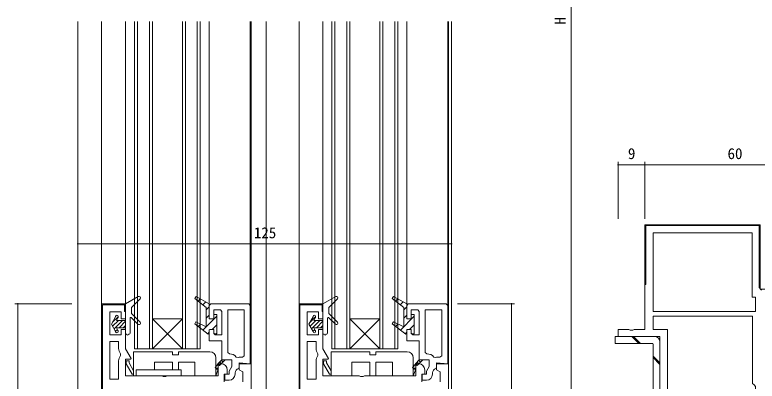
# Model space of a CAD drawing. Units: millimetres, scale not verified. Extents: x -594 to 539, y -420 to 386.
# Drawn here: x -426.4 to -178.3, y -119.2 to 3 of the extents above; entities that cross this region are included whole.
import ezdxf
from ezdxf.enums import TextEntityAlignment as Align

# ---------------------------------------------------------------- set-up
doc = ezdxf.new("R2010")
doc.units = ezdxf.units.MM
doc.header["$LTSCALE"] = 2
for name, color, linetype, lineweight in [('0-3_YKK_12', 2, 'Continuous', 9), ('0-4_YKK_D', 6, 'Continuous', 9), ('0-6_YKK_13', 4, 'Continuous', 9), ('0-7_YKK_11', 7, 'Continuous', 9)]:
    doc.layers.add(name, color=color, linetype=linetype, lineweight=lineweight)
doc.styles.add('ＭＳ ゴシック', font='')
doc.styles.get('ＭＳ ゴシック').set_extended_font_data('MS Gothic')

msp = doc.modelspace()

# ---------------------------------------------------------------- linework, layer by layer
at = {"layer": '0-3_YKK_12'}
for p, q in [((-405.399, -204.035), (-405.399, 0.812)), ((-397.399, -93.924), (-397.399, 0.812)), ((-389.399, -93.424), (-389.399, 0.812)), ((-386.399, 0.812), (-386.399, -108.424)), ((-385.399, 0.812), (-385.399, -108.424)), ((-381.399, -108.424), (-381.399, 0.812)), ((-380.399, -108.424), (-380.399, 0.812)), ((-370.399, 0.812), (-370.399, -108.424)), ((-369.399, 0.812), (-369.399, -108.424)), ((-365.399, -108.424), (-365.399, 0.812)), ((-364.399, -108.424), (-364.399, 0.812)), ((-361.399, -93.601), (-361.399, 0.812)), ((-347.699, -93.923), (-347.699, 0.812)), ((-347.399, -113.924), (-347.399, 0.812)), ((-342.414, -153.424), (-342.414, 0.812)), ((-331.399, -93.924), (-331.399, 0.812)), ((-323.399, -93.924), (-323.399, 0.812)), ((-320.399, 0.812), (-320.399, -108.424)), ((-319.399, 0.812), (-319.399, -108.424)), ((-315.399, -108.424), (-315.399, 0.812)), ((-314.399, -108.424), (-314.399, 0.812)), ((-304.399, 0.812), (-304.399, -108.424)), ((-303.399, 0.812), (-303.399, -108.424)), ((-299.399, -108.424), (-299.399, 0.812)), ((-298.399, -108.424), (-298.399, 0.812)), ((-295.399, -93.601), (-295.399, 0.812)), ((-281.699, -93.924), (-281.699, 0.812)), ((-281.399, -113.924), (-281.399, 0.812)), ((-280.395, 0.812), (-280.399, -173.924)), ((-370.399, -108.424), (-380.399, -98.424)), ((-380.399, -108.424), (-370.399, -98.424)), ((-380.399, -98.424), (-370.399, -98.424)), ((-304.399, -108.424), (-314.399, -98.424)), ((-314.399, -108.424), (-304.399, -98.424)), ((-314.399, -98.424), (-304.399, -98.424)), ((-386.399, -108.424), (-381.399, -108.424)), ((-381.399, -108.424), (-369.399, -108.424)), ((-369.399, -108.424), (-364.399, -108.424)), ((-320.399, -108.424), (-315.399, -108.424)), ((-315.399, -108.424), (-303.399, -108.424)), ((-303.399, -108.424), (-298.399, -108.424))]:
    msp.add_line(p, q, dxfattribs=at)
at = {"layer": '0-4_YKK_D'}
for p, q in [((-240.399, -166.424), (-240.399, 169.576)), ((-224.757, -64.998), (-224.757, -45.998)), ((-224.757, -46.998), (-215.757, -46.998)), ((-215.757, -64.998), (-215.757, -45.998)), ((-215.757, -64.998), (-215.757, -45.998)), ((-215.757, -46.998), (-155.757, -46.998)), ((-405.399, -91.424), (-405.399, -72.424)), ((-405.399, -73.424), (-280.399, -73.424)), ((-280.399, -91.424), (-280.399, -72.424)), ((-407.399, -93.424), (-426.399, -93.424)), ((-425.399, -93.424), (-425.399, -183.424)), ((-278.397, -93.424), (-259.399, -93.424)), ((-260.399, -153.424), (-260.399, -93.424))]:
    msp.add_line(p, q, dxfattribs=at)
for centre, start, end in [((-224.757, -46.998), 0, 180), ((-224.757, -46.998), 180, 0), ((-215.757, -46.998), 0, 180), ((-215.757, -46.998), 0, 180), ((-215.757, -46.998), 180, 0), ((-215.757, -46.998), 180, 0), ((-405.399, -73.424), 0, 180), ((-405.399, -73.424), 180, 0), ((-280.399, -73.424), 0, 180), ((-280.399, -73.424), 180, 0), ((-425.399, -93.424), 90, 270), ((-425.399, -93.424), 270, 90), ((-260.399, -93.424), 90, 270), ((-260.399, -93.424), 270, 90)]:
    msp.add_arc(centre, 0.106, start, end, dxfattribs=at)
at = {"layer": '0-6_YKK_13'}
for p, q in [((-385.147, -90.99), (-389.399, -93.424)), ((-387.399, -94.624), (-384.546, -91.778)), ((-319.147, -90.99), (-323.399, -93.424)), ((-321.399, -94.624), (-318.546, -91.778)), ((-389.399, -103.524), (-389.399, -93.424)), ((-323.399, -103.524), (-323.399, -93.424)), ((-387.399, -96.624), (-387.399, -94.624)), ((-387.399, -96.624), (-384.545, -99.478)), ((-321.399, -96.624), (-321.399, -94.624)), ((-321.399, -96.624), (-318.545, -99.478)), ((-394.099, -100.174), (-392.699, -97.749)), ((-393.725, -99.527), (-391.899, -97.7)), ((-393.706, -100.855), (-391.776, -98.924)), ((-393.213, -101.709), (-390.428, -98.924)), ((-392.699, -97.749), (-392.699, -97.624)), ((-392.453, -98.924), (-391.952, -98.057)), ((-392.453, -98.924), (-389.399, -98.924)), ((-391.899, -97.857), (-391.899, -97.624)), ((-391.581, -101.424), (-389.399, -99.242)), ((-387.899, -103.224), (-387.899, -98.263)), ((-385.252, -100.185), (-387.387, -98.051)), ((-328.099, -100.174), (-326.699, -97.749)), ((-327.725, -99.527), (-325.899, -97.7)), ((-327.706, -100.855), (-325.776, -98.924)), ((-327.213, -101.709), (-324.429, -98.924)), ((-326.699, -97.749), (-326.699, -97.624)), ((-326.454, -98.924), (-325.953, -98.057)), ((-326.454, -98.924), (-323.399, -98.924)), ((-325.899, -97.857), (-325.899, -97.624)), ((-325.582, -101.424), (-323.399, -99.242)), ((-321.899, -103.224), (-321.899, -98.263)), ((-319.253, -100.185), (-321.387, -98.051)), ((-394.099, -100.174), (-392.699, -102.599)), ((-392.453, -101.424), (-391.952, -102.292)), ((-392.453, -101.424), (-389.399, -101.424)), ((-390.234, -101.424), (-389.399, -100.589)), ((-328.099, -100.174), (-326.699, -102.599)), ((-326.454, -101.424), (-325.953, -102.292)), ((-326.454, -101.424), (-323.399, -101.424)), ((-324.235, -101.424), (-323.399, -100.589)), ((-392.72, -102.563), (-392.134, -101.977)), ((-392.699, -102.724), (-392.699, -102.599)), ((-391.899, -102.724), (-391.899, -102.492)), ((-389.399, -103.524), (-388.999, -103.524)), ((-388.399, -103.524), (-388.199, -103.524)), ((-326.72, -102.563), (-326.134, -101.977)), ((-326.699, -102.724), (-326.699, -102.599)), ((-325.899, -102.724), (-325.899, -102.492)), ((-323.399, -103.524), (-322.999, -103.524)), ((-322.399, -103.524), (-322.199, -103.524)), ((-225.757, -106.598), (-225.757, -104.298)), ((-212.557, -104.298), (-225.757, -104.298)), ((-225.757, -106.598), (-213.357, -106.598)), ((-220.126, -104.298), (-217.826, -106.598)), ((-219.596, -104.298), (-217.296, -106.598)), ((-210.757, -185.298), (-210.757, -106.098)), ((-213.057, -185.298), (-213.057, -106.898)), ((-386.699, -117.424), (-386.699, -109.424)), ((-373.699, -109.424), (-386.699, -109.424)), ((-373.699, -109.424), (-373.699, -110.424)), ((-373.699, -110.424), (-371.699, -110.424)), ((-371.699, -110.424), (-371.699, -109.424)), ((-361.199, -109.424), (-371.699, -109.424)), ((-359.199, -111.424), (-359.199, -117.424)), ((-320.699, -117.424), (-320.699, -109.424)), ((-307.699, -109.424), (-320.699, -109.424)), ((-307.699, -109.424), (-307.699, -110.424)), ((-307.699, -110.424), (-305.699, -110.424)), ((-305.699, -110.424), (-305.699, -109.424)), ((-295.199, -109.424), (-305.699, -109.424)), ((-293.199, -111.424), (-293.199, -117.424)), ((-213.057, -110.837), (-210.757, -113.137)), ((-213.057, -111.368), (-210.757, -113.668)), ((-379.699, -115.424), (-379.699, -112.924)), ((-379.699, -112.924), (-373.699, -112.924)), ((-373.699, -112.924), (-373.699, -115.424)), ((-371.699, -115.424), (-371.699, -112.924)), ((-371.699, -112.924), (-366.199, -112.924)), ((-371.699, -112.924), (-366.199, -112.924)), ((-366.199, -112.924), (-366.199, -117.424)), ((-358.399, -113.924), (-359.199, -113.924)), ((-358.399, -115.224), (-358.399, -113.924)), ((-313.699, -117.424), (-313.699, -112.924)), ((-313.699, -112.924), (-307.699, -112.924)), ((-307.699, -112.924), (-307.699, -117.424)), ((-305.699, -117.424), (-305.699, -112.924)), ((-305.699, -112.924), (-300.199, -112.924)), ((-305.699, -112.924), (-300.199, -112.924)), ((-300.199, -112.924), (-300.199, -117.424)), ((-292.399, -113.924), (-293.199, -113.924)), ((-292.399, -115.224), (-292.399, -113.924)), ((-370.799, -115.424), (-385.799, -115.424)), ((-385.799, -117.424), (-385.799, -115.424)), ((-370.799, -117.424), (-370.799, -115.424)), ((-359.199, -117.424), (-358.399, -115.224)), ((-359.199, -115.224), (-358.399, -115.224)), ((-293.199, -117.424), (-292.399, -115.224)), ((-293.199, -115.224), (-292.399, -115.224)), ((-386.699, -117.424), (-379.699, -117.424)), ((-370.799, -117.424), (-385.799, -117.424)), ((-366.199, -117.424), (-359.199, -117.424)), ((-320.699, -117.424), (-313.699, -117.424)), ((-307.699, -117.424), (-305.699, -117.424)), ((-300.199, -117.424), (-293.199, -117.424))]:
    msp.add_line(p, q, dxfattribs=at)
for points in [[(-389.199, -112.424), (-389.199, -113.424), (-387.178, -116.924), (-386.699, -116.924)], [(-386.699, -115.754), (-388.199, -113.156), (-388.199, -112.424), (-389.199, -112.424)], [(-323.199, -112.424), (-323.199, -113.424), (-321.178, -116.924), (-320.699, -116.924)], [(-320.699, -115.754), (-322.199, -113.156), (-322.199, -112.424), (-323.199, -112.424)]]:
    msp.add_lwpolyline(points, dxfattribs=at)
for centre, radius, start, end in [((-384.899, -91.424), 0.5, 314.92854, 119.79002), ((-318.899, -91.424), 0.5, 314.92854, 119.79002), ((-392.299, -97.624), 0.4, 0, 180), ((-392.299, -97.857), 0.4, 329.99998, 0), ((-387.599, -98.263), 0.3, 45.00002, 180), ((-326.299, -97.624), 0.4, 0, 180), ((-326.299, -97.857), 0.4, 329.99998, 0), ((-321.599, -98.263), 0.3, 45.00002, 180), ((-384.899, -99.831), 0.5, 224.99983, 44.99998), ((-318.899, -99.831), 0.5, 224.99983, 44.99998), ((-392.299, -102.724), 0.4, 180, 0), ((-392.299, -102.492), 0.4, 0, 30), ((-388.699, -103.524), 0.3, 180, 0), ((-388.199, -103.224), 0.3, 270, 0), ((-326.299, -102.724), 0.4, 180, 0), ((-326.299, -102.492), 0.4, 0, 30), ((-322.699, -103.524), 0.3, 180, 0), ((-322.199, -103.224), 0.3, 270, 0), ((-213.357, -106.898), 0.3, 0, 90), ((-212.557, -106.098), 1.8, 0, 90), ((-361.199, -111.424), 2, 0, 90), ((-295.199, -111.424), 2, 0, 90)]:
    msp.add_arc(centre, radius, start, end, dxfattribs=at)
at = {"layer": '0-7_YKK_11'}
for p, q in [((-213.443, -66.998), (-213.143, -67.298)), ((-210.615, -66.998), (-210.315, -67.298)), ((-207.787, -66.998), (-207.487, -67.298)), ((-204.958, -66.998), (-204.658, -67.298)), ((-202.13, -66.998), (-201.83, -67.298)), ((-199.301, -66.998), (-199.001, -67.298)), ((-196.473, -66.998), (-196.173, -67.298)), ((-193.644, -66.998), (-193.344, -67.298)), ((-190.816, -66.998), (-190.516, -67.298)), ((-187.988, -66.998), (-187.688, -67.298)), ((-185.159, -66.998), (-184.859, -67.298)), ((-182.331, -66.998), (-182.031, -67.298)), ((-179.502, -66.998), (-179.202, -67.298)), ((-215.757, -67.498), (-215.757, -86.998)), ((-215.757, -67.513), (-215.457, -67.813)), ((-215.757, -70.342), (-215.457, -70.642)), ((-215.757, -73.17), (-215.457, -73.47)), ((-215.757, -75.998), (-215.457, -76.298)), ((-215.757, -78.827), (-215.457, -79.127)), ((-215.757, -81.655), (-215.457, -81.955)), ((-215.757, -84.484), (-215.457, -84.784)), ((-365.145, -92.499), (-364.401, -91.755)), ((-299.145, -92.499), (-298.401, -91.755)), ((-395.38, -93.724), (-395.08, -93.424)), ((-392.552, -93.724), (-392.252, -93.424)), ((-389.77, -93.771), (-389.558, -93.559)), ((-389.399, -93.924), (-389.399, -95.924)), ((-363.557, -93.739), (-362.583, -92.766)), ((-361.399, -93.924), (-360.899, -93.424)), ((-361.399, -98.224), (-361.399, -93.924)), ((-329.38, -93.724), (-329.08, -93.424)), ((-326.552, -93.724), (-326.252, -93.424)), ((-323.77, -93.771), (-323.558, -93.559)), ((-323.399, -93.924), (-323.399, -95.924)), ((-297.557, -93.739), (-296.584, -92.766)), ((-295.399, -93.924), (-294.899, -93.424)), ((-295.399, -98.224), (-295.399, -93.924)), ((-397.399, -95.743), (-397.099, -95.443)), ((-362.399, -95.41), (-361.399, -94.409)), ((-331.399, -95.743), (-331.099, -95.443)), ((-296.399, -95.41), (-295.399, -94.409)), ((-213.057, -95.998), (-178.757, -95.998)), ((-397.399, -98.571), (-397.099, -98.271)), ((-363.535, -102.203), (-358.899, -97.566)), ((-362.399, -98.238), (-361.399, -97.238)), ((-331.399, -98.571), (-331.099, -98.271)), ((-297.535, -102.203), (-292.899, -97.566)), ((-296.399, -98.238), (-295.399, -97.238)), ((-397.399, -101.4), (-397.099, -101.1)), ((-365.141, -100.98), (-364.324, -100.163)), ((-360.428, -101.924), (-358.899, -100.395)), ((-331.399, -101.4), (-331.099, -101.1)), ((-299.141, -100.98), (-298.324, -100.163)), ((-294.428, -101.924), (-292.899, -100.395)), ((-397.399, -104.228), (-397.099, -103.928)), ((-361.929, -103.425), (-361.399, -102.895)), ((-359.899, -102.124), (-359.899, -103.224)), ((-359.072, -103.396), (-358.927, -103.252)), ((-331.399, -104.228), (-331.099, -103.928)), ((-295.93, -103.425), (-295.399, -102.895)), ((-293.899, -102.124), (-293.899, -103.224)), ((-293.072, -103.396), (-292.927, -103.252)), ((-208.257, -155.498), (-208.257, -101.998)), ((-394.699, -106.024), (-394.699, -118.524)), ((-328.699, -106.024), (-328.699, -118.524)), ((-397.399, -107.057), (-397.099, -106.757)), ((-331.399, -107.057), (-331.099, -106.757)), ((-397.399, -109.885), (-397.099, -109.585)), ((-391.082, -110.67), (-391.082, -110.044)), ((-351.779, -111.352), (-352.363, -111.174)), ((-331.399, -109.885), (-331.099, -109.585)), ((-325.082, -110.67), (-325.082, -110.044)), ((-285.779, -111.352), (-286.363, -111.174)), ((-397.399, -112.714), (-397.099, -112.414)), ((-357.912, -113.968), (-358.477, -113.403)), ((-357.35, -113.407), (-357.916, -112.841)), ((-356.789, -112.846), (-357.355, -112.28)), ((-356.068, -112.124), (-357.199, -112.124)), ((-356.228, -112.285), (-356.388, -112.124)), ((-331.399, -112.714), (-331.099, -112.414)), ((-291.912, -113.968), (-292.477, -113.403)), ((-291.35, -113.407), (-291.916, -112.841)), ((-290.789, -112.846), (-291.355, -112.28)), ((-290.068, -112.124), (-291.199, -112.124)), ((-290.228, -112.285), (-290.388, -112.124)), ((-397.399, -115.542), (-397.099, -115.242)), ((-331.399, -115.542), (-331.099, -115.242)), ((-397.399, -118.37), (-397.099, -118.07)), ((-331.399, -118.37), (-331.099, -118.07))]:
    msp.add_line(p, q, dxfattribs=at)
for points in [[(-148.257, -91.348), (-148.257, -89.998), (-147.257, -89.998), (-147.257, -88.498), (-177.257, -88.498), (-177.257, -66.998), (-215.757, -66.998), (-215.757, -101.998), (-219.391, -101.998), (-219.824, -102.248), (-220.69, -102.248), (-221.123, -101.998), (-224.757, -101.998), (-224.757, -104.298), (-210.757, -104.298)], [(-215.757, -86.998), (-215.457, -86.998), (-215.457, -67.298), (-177.557, -67.298), (-177.557, -87.998), (-176.757, -88.798)], [(-397.399, -183.424), (-397.399, -93.424), (-389.399, -93.424), (-389.399, -98.424), (-390.899, -98.424), (-390.899, -96.124), (-394.699, -96.124), (-394.699, -103.724), (-390.899, -103.724), (-390.899, -101.924), (-389.399, -101.924), (-389.399, -108.424), (-387.509, -111.697), (-387.64, -111.924), (-389.399, -111.924), (-389.399, -117.424), (-377.265, -117.424), (-376.832, -117.674), (-375.966, -117.674), (-375.533, -117.424), (-358.399, -117.424), (-358.399, -114.924), (-359.304, -114.924), (-359.42, -114.679), (-358.399, -113.424), (-357.399, -113.424)], [(-389.399, -93.924), (-389.399, -95.924), (-389.699, -95.924), (-389.699, -93.724), (-397.099, -93.724), (-397.099, -183.124), (-388.199, -183.124), (-388.199, -180.924), (-387.899, -180.924), (-387.899, -182.924)], [(-360.899, -93.424), (-348.199, -93.424), (-347.699, -93.924)], [(-347.699, -93.924), (-347.699, -113.47), (-351.399, -113.146), (-351.399, -114.579), (-351.688, -115.032)], [(-331.399, -183.424), (-331.399, -93.424), (-323.399, -93.424), (-323.399, -98.424), (-324.899, -98.424), (-324.899, -96.124), (-328.699, -96.124), (-328.699, -103.724), (-324.899, -103.724), (-324.899, -101.924), (-323.399, -101.924), (-323.399, -108.424), (-321.509, -111.697), (-321.64, -111.924), (-323.399, -111.924), (-323.399, -117.424), (-311.265, -117.424), (-310.832, -117.674), (-309.966, -117.674), (-309.533, -117.424), (-292.399, -117.424), (-292.399, -114.924), (-293.304, -114.924), (-293.42, -114.679), (-292.399, -113.424), (-291.399, -113.424)], [(-323.399, -93.924), (-323.399, -95.924), (-323.699, -95.924), (-323.699, -93.724), (-331.099, -93.724), (-331.099, -183.124), (-322.199, -183.124), (-322.199, -180.924), (-321.899, -180.924), (-321.899, -182.924)], [(-294.899, -93.424), (-282.199, -93.424), (-281.699, -93.924)], [(-281.699, -93.924), (-281.699, -113.47), (-285.399, -113.146), (-285.399, -114.579), (-285.688, -115.032)], [(-357.699, -95.424), (-359.899, -95.424), (-359.899, -98.224)], [(-359.899, -103.224), (-359.399, -103.724), (-357.199, -103.724), (-357.199, -95.924), (-357.699, -95.424)], [(-354.649, -110.137), (-355.199, -109.639), (-355.199, -95.424), (-349.699, -95.424)], [(-349.699, -95.424), (-349.699, -110.775), (-350.316, -111.261)], [(-291.699, -95.424), (-293.899, -95.424), (-293.899, -98.224)], [(-293.899, -103.224), (-293.399, -103.724), (-291.199, -103.724), (-291.199, -95.924), (-291.699, -95.424)], [(-288.649, -110.137), (-289.199, -109.639), (-289.199, -95.424), (-283.699, -95.424)], [(-283.699, -95.424), (-283.699, -110.775), (-284.316, -111.261)], [(-354.799, -118.924), (-356.199, -118.924), (-356.199, -116.924), (-354.799, -116.924), (-354.799, -115.924), (-353.899, -114.365), (-353.899, -112.124), (-356.068, -112.124), (-357.95, -114.007), (-358.516, -113.441), (-357.199, -112.124), (-357.199, -105.724), (-361.399, -105.724), (-361.399, -102.124)], [(-288.799, -118.924), (-290.199, -118.924), (-290.199, -116.924), (-288.799, -116.924), (-288.799, -115.924), (-287.899, -114.365), (-287.899, -112.124), (-290.068, -112.124), (-291.95, -114.007), (-292.516, -113.441), (-291.199, -112.124), (-291.199, -105.724), (-295.399, -105.724), (-295.399, -102.124)], [(-394.699, -106.024), (-394.699, -118.524), (-391.699, -118.524), (-391.699, -112.424)], [(-391.699, -108.29), (-391.699, -106.024), (-394.699, -106.024)], [(-328.699, -106.024), (-328.699, -118.524), (-325.699, -118.524), (-325.699, -112.424)], [(-325.699, -108.29), (-325.699, -106.024), (-328.699, -106.024)], [(-210.757, -104.298), (-210.757, -186.476), (-210.194, -186.839), (-209.221, -186.257), (-208.657, -186.62), (-208.657, -189.176), (-209.221, -189.539), (-210.194, -188.957), (-210.757, -189.32), (-210.757, -191.998), (-145.757, -191.998)], [(-350.199, -119.424), (-350.199, -116.117), (-351.399, -115.424), (-351.399, -113.424), (-347.399, -113.424), (-347.399, -153.424)], [(-284.199, -119.424), (-284.199, -116.117), (-285.399, -115.424), (-285.399, -113.424), (-281.399, -113.424), (-281.399, -153.424)], [(-355.399, -115.424), (-355.399, -116.924), (-356.399, -116.924), (-356.399, -119.424)], [(-352.794, -116.402), (-352.799, -116.446), (-352.799, -116.924)], [(-289.399, -115.424), (-289.399, -116.924), (-290.399, -116.924), (-290.399, -119.424)], [(-286.794, -116.402), (-286.799, -116.446), (-286.799, -116.924)]]:
    msp.add_lwpolyline(points, dxfattribs=at)
for points in [[(-213.057, -95.998), (-178.757, -95.998), (-178.757, -91.198), (-179.957, -91.198), (-179.957, -69.698), (-213.057, -69.698)], [(-361.399, -102.124), (-361.399, -103.406), (-361.729, -103.578), (-366.256, -100.131), (-365.861, -99.447), (-362.399, -101.059), (-362.399, -94.643), (-366.27, -91.62), (-365.832, -90.96), (-361.399, -93.424), (-361.399, -98.424), (-359.899, -98.424), (-359.899, -96.924), (-358.899, -96.924), (-358.899, -103.424), (-359.899, -103.424), (-359.899, -101.924), (-361.199, -101.924)], [(-295.399, -102.124), (-295.399, -103.406), (-295.729, -103.578), (-300.256, -100.131), (-299.862, -99.447), (-296.399, -101.059), (-296.399, -94.643), (-300.27, -91.62), (-299.832, -90.96), (-295.399, -93.424), (-295.399, -98.424), (-293.899, -98.424), (-293.899, -96.924), (-292.899, -96.924), (-292.899, -103.424), (-293.899, -103.424), (-293.899, -101.924), (-295.199, -101.924)], [(-208.257, -155.498), (-208.257, -101.998), (-213.057, -101.998), (-213.057, -97.498), (-179.757, -97.498), (-179.757, -119.998), (-179.257, -120.498), (-178.757, -120.998), (-178.757, -131.998), (-179.257, -132.498), (-179.757, -132.998), (-179.757, -155.498)]]:
    msp.add_lwpolyline(points, close=True, dxfattribs=at)
for centre, radius, start, end in [((-388.899, -108.29), 2.8, 179.99998, 218.78207), ((-322.899, -108.29), 2.8, 179.99998, 218.78207), ((-388.899, -112.424), 2.8, 141.2179, 179.99998), ((-354.399, -112.624), 2.5, 35.45685, 95.73918), ((-350.899, -113.692), 2.5, 76.50659, 110.61671), ((-322.899, -112.424), 2.8, 141.2179, 179.99998), ((-288.399, -112.624), 2.5, 35.45685, 95.73918), ((-284.899, -113.692), 2.5, 76.50659, 110.61671), ((-357.399, -115.424), 2, 0, 89.99998), ((-291.399, -115.424), 2, 0, 89.99998), ((-350.844, -116.846), 2, 114.96335, 167.17526), ((-284.844, -116.846), 2, 114.96335, 167.17526), ((-354.799, -116.924), 2, 270, 0), ((-288.799, -116.924), 2, 270, 0)]:
    msp.add_arc(centre, radius, start, end, dxfattribs=at)

# ---------------------------------------------------------------- texts
at = {"layer": '0-4_YKK_D', "color": 4, "style": 'ＭＳ ゴシック'}
msp.add_text('H', height=3.666, rotation=90, dxfattribs=at).set_placement((-241.199, -0.149), align=Align.BOTTOM_LEFT)
for s, p in [('9', (-221.457, -46.198)), ('60', (-188.157, -46.198)), ('125', (-346.499, -72.624))]:
    msp.add_text(s, height=3.666, dxfattribs=at).set_placement(p, align=Align.BOTTOM_LEFT)

doc.saveas('drawing.dxf')
